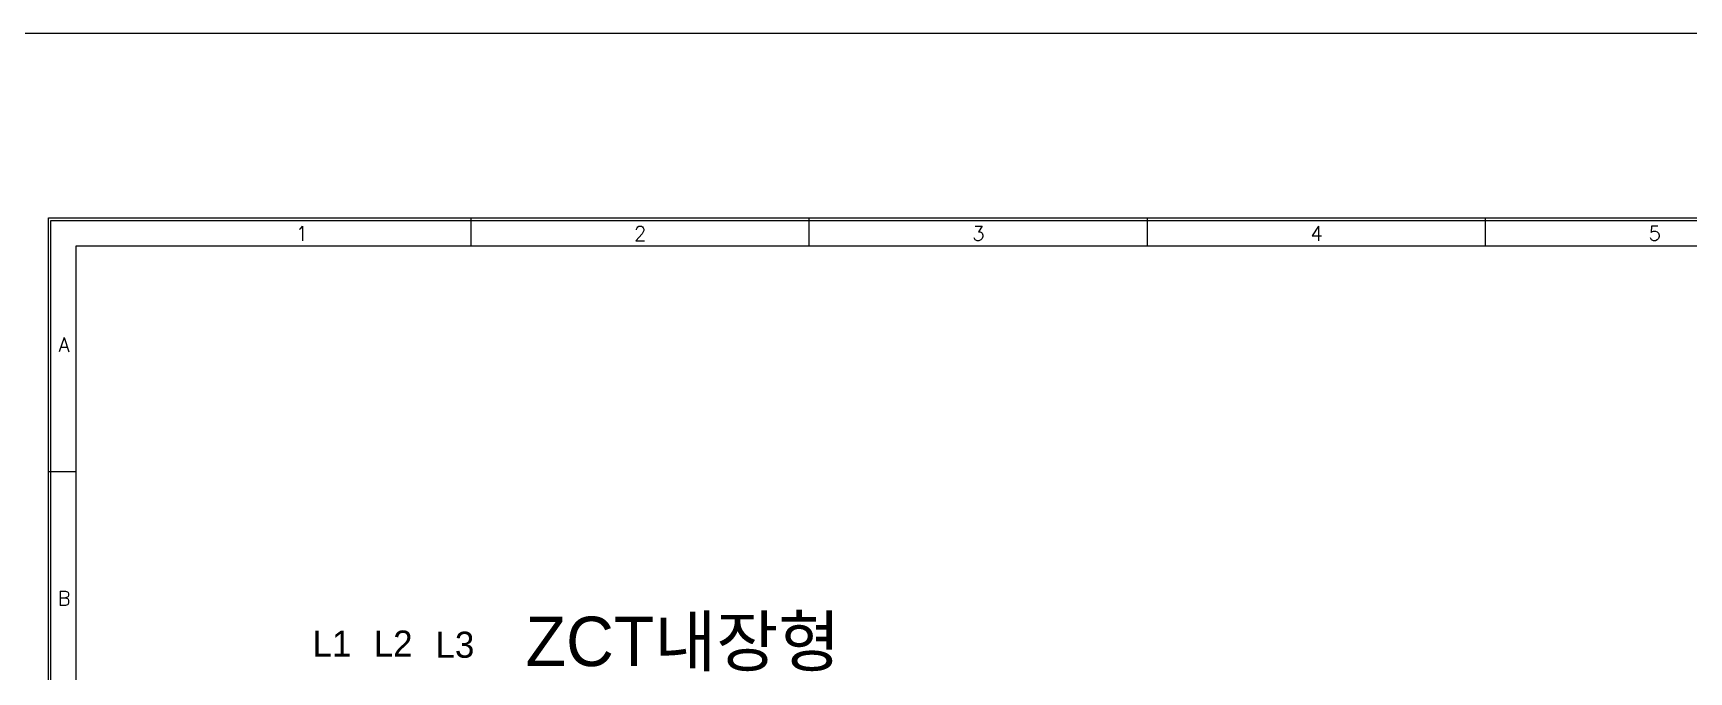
# Model space of a CAD drawing. Header units: millimetres. Extents: x 25 to 865, y 25 to 606.
# Drawn here: x 460.8 to 654.7, y 530.9 to 605.7 of the extents above; entities that cross this region are included whole.
import ezdxf
from ezdxf.enums import TextEntityAlignment as Align

# ---------------------------------------------------------------- set-up
doc = ezdxf.new("R2010")
doc.units = ezdxf.units.MM
for name, color, linetype in [('20', 2, 'Continuous'), ('30', 3, 'Continuous'), ('70', 7, 'Continuous'), ('ASHADE', 7, 'Continuous')]:
    doc.layers.add(name, color=color, linetype=linetype)
doc.styles.add('ghs', font='NGULIM.TTF')
doc.styles.add('SIMPLEX', font='SIMPLEX')

msp = doc.modelspace()

# ---------------------------------------------------------------- linework, layer by layer
msp.add_lwpolyline([(25.35, 605.717), (865.266, 605.717), (865.266, 24.679), (25.35, 24.679)], close=True)
at = {"layer": '20', "color": 7}
for p, q in [((465.822, 580.802), (835.488, 580.802)), ((465.822, 344.489), (465.822, 580.802))]:
    msp.add_line(p, q, dxfattribs=at)
at = {"layer": '30', "color": 7}
for p, q in [((512.055, 580.802), (512.055, 584.069)), ((551.655, 580.802), (551.655, 584.069)), ((591.255, 580.802), (591.255, 584.069)), ((630.855, 580.802), (630.855, 584.069)), ((462.555, 554.369), (465.822, 554.369))]:
    msp.add_line(p, q, dxfattribs=at)
at = {"layer": '70', "color": 7}
for points in [[(838.755, 316.769), (462.555, 316.769), (462.555, 584.069), (838.755, 584.069)], [(838.458, 317.066), (462.852, 317.066), (462.852, 583.772), (838.458, 583.772)]]:
    msp.add_lwpolyline(points, close=True, dxfattribs=at)

# ---------------------------------------------------------------- texts
at = {"layer": '30', "color": 7, "style": 'SIMPLEX'}
for s, p in [('1', (492.255, 582.242)), ('2', (531.855, 582.242)), ('3', (571.455, 582.242)), ('4', (611.055, 582.242)), ('5', (650.655, 582.242)), ('A', (464.387, 569.219)), ('B', (464.387, 539.519))]:
    msp.add_text(s, height=1.683, dxfattribs=at).set_placement(p, align=Align.MIDDLE)
at = {"layer": 'ASHADE', "ltscale": 2, "style": 'ghs'}
for s, height, p in [('ZCT내장형', 5.7915, (518.445, 531.565)), ('L1', 3.0512, (493.492, 532.679)), ('L2', 3.0512, (500.662, 532.679)), ('L3', 3.0512, (507.895, 532.543))]:
    msp.add_text(s, height=height, dxfattribs=at).set_placement(p)

doc.saveas('drawing.dxf')
